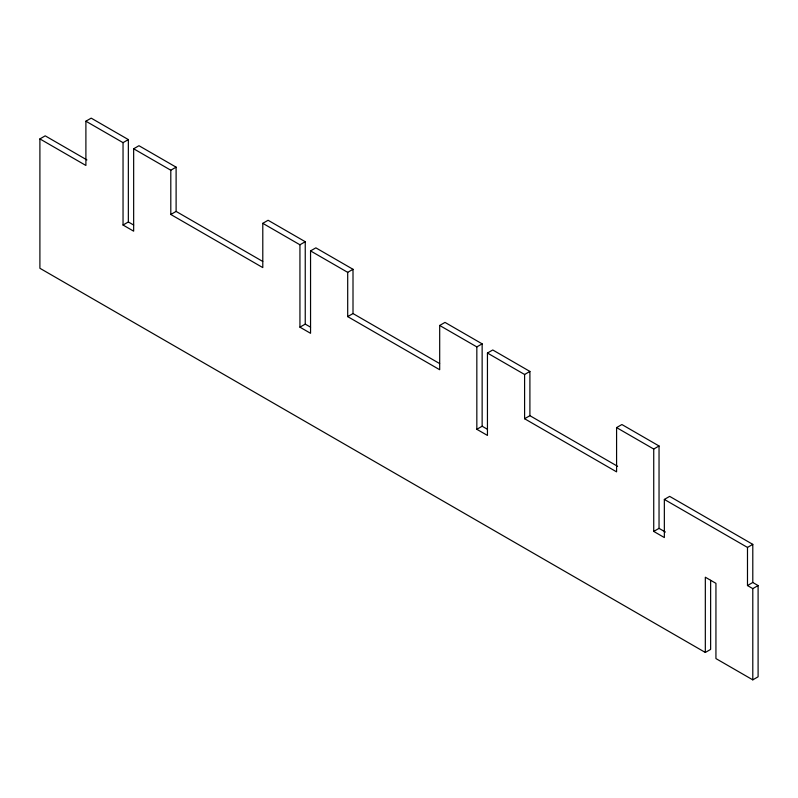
<?xml version="1.0" encoding="UTF-8"?>
<svg xmlns="http://www.w3.org/2000/svg" width="798" height="798" viewBox="0 0 798 798"><rect width="100%" height="100%" fill="white"/><g stroke="black" fill="none" stroke-linecap="round" stroke-linejoin="round"><path stroke-width="1.2" d="M86.922 159.929L45.207 135.84L39.9 138.912L39.9 268.278L705.322 652.455L710.629 649.392L710.639 580.326M705.322 652.455L705.332 577.213L715.946 583.348L715.936 658.579L752.793 679.856L758.1 676.794L758.1 585.552L752.793 582.49L747.487 585.552L747.487 547.428L664.345 499.428L664.345 537.553L653.732 531.428L653.732 449.045L616.585 427.598L616.585 471.857L524.595 418.741L524.595 374.491L487.448 353.045L487.448 435.429L476.835 429.304L476.835 346.911L439.688 325.464L439.688 369.723L347.699 316.616L347.699 272.357L310.552 250.911L310.552 333.295L299.938 327.17L299.938 244.787L262.791 223.33L262.791 267.589L170.802 214.482L170.802 170.223L133.655 148.777L133.655 231.171L123.042 225.036L123.042 142.652L85.895 121.206L85.895 165.465L39.9 138.912M85.895 121.206L91.201 118.144L128.348 139.59L128.348 221.974L123.042 225.036M123.042 142.652L128.348 139.59M133.655 148.777L138.962 145.715L176.109 167.161L176.109 211.42L262.751 261.445M170.802 170.223L176.109 167.161M170.802 214.482L176.109 211.42M262.791 223.33L268.098 220.268L305.245 241.714L305.245 324.108L299.938 327.17M299.938 244.787L305.245 241.714M310.552 250.911L315.858 247.849L353.005 269.295L353.005 313.554L439.648 363.569M347.699 272.357L353.005 269.295M347.699 316.616L353.005 313.554M439.688 325.464L444.995 322.402L482.142 343.848L482.142 426.232L476.835 429.304M476.835 346.911L482.142 343.848M487.448 353.045L492.755 349.973L529.902 371.429L529.902 415.678L617.612 466.321M524.595 374.491L529.902 371.429M524.595 418.741L529.902 415.678M616.585 427.598L621.891 424.536L659.038 445.982L659.038 528.366L665.412 532.047M653.732 449.045L659.038 445.982M664.345 499.428L669.652 496.366L752.793 544.366L752.793 582.49M653.732 531.428L659.038 528.366M747.487 547.428L752.793 544.366M747.487 585.552L752.793 588.625L758.1 585.552M128.348 221.974L133.655 225.036M305.245 324.108L310.552 327.17M482.142 426.232L487.448 429.304M752.793 588.625L752.793 679.856"/></g></svg>
